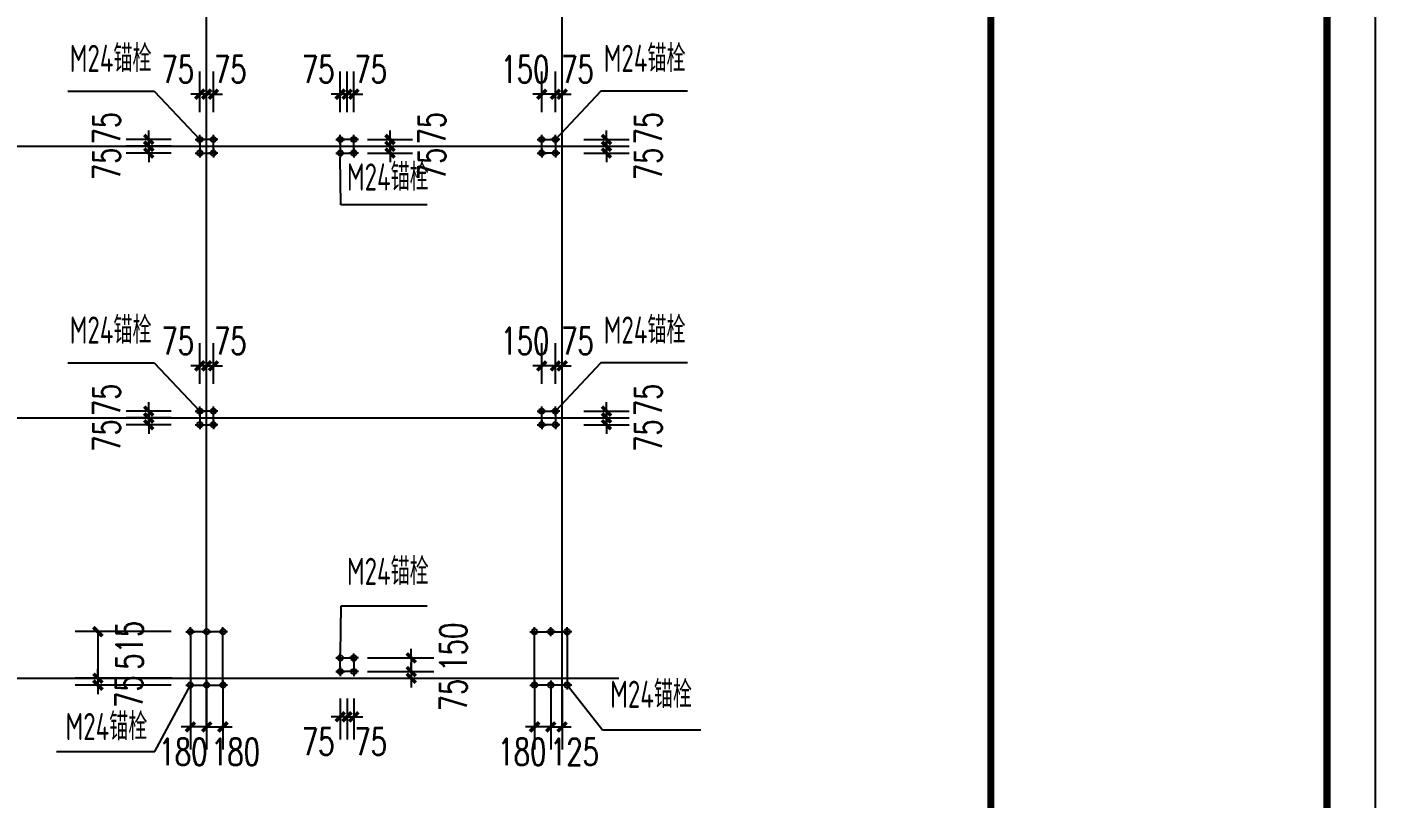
# Model space of a CAD drawing. Extents: x 177291 to 1288761, y 177638 to 322898.
# Drawn here: x 561555 to 591322, y 207771 to 224801 of the extents above; entities that cross this region are included whole.
import ezdxf
from ezdxf.enums import TextEntityAlignment as Align

# ---------------------------------------------------------------- set-up
doc = ezdxf.new("R2010")
doc.units = 0
doc.header["$LTSCALE"] = 1000
for name, color, linetype in [('AXIS', 3, 'Continuous'), ('DOTE', 1, 'Continuous'), ('PUB_TITLE', 4, 'Continuous'), ('TEXT', 7, 'Continuous')]:
    doc.layers.add(name, color=color, linetype=linetype)
doc.styles.add('_TCH_DIM_T3', font='SIMPLEX', dxfattribs={"width": 0.705882, "bigfont": 'GBCBIG'})
doc.styles.add('TSSD_Label', font='tssdeng.shx', dxfattribs={"width": 0.7, "bigfont": 'hztxt.shx'})
doc.dimstyles.new('TCH-200-2', dxfattribs={"dimtxt": 595, "dimasz": 200, "dimexe": 500, "dimexo": 600, "dimgap": 252.5, "dimtad": 1, "dimdec": 0, "dimlfac": 0.5, "dimzin": 0, "dimdsep": 46, "dimtxsty": '_TCH_DIM_T3', "dimblk": 'ARCHTICK', "dimcen": 0.09, "dimclrd": 124, "dimclre": 124, "dimclrt": 7, "dimazin": 2, "dimtfac": 1, "dimtdec": 0, "dimtix": 1, "dimtmove": 2, "dimatfit": 3, "dimfxl": 1, "dimtolj": 1, "dimtzin": 0, "dimarcsym": 0})

# ---------------------------------------------------------------- blocks, each defined once
blk = doc.blocks.new('_ArchTick')
at = {"color": 0, "linetype": 'ByBlock', "const_width": 0.4}
blk.add_lwpolyline([(-0.5, -0.5), (0.5, 0.5)], dxfattribs=at)
blk = doc.blocks.new('*D35')
at = {"color": 124, "linetype": 'ByBlock', "lineweight": -2, "transparency": 16777216}
for p, q in [((564244, 222316), (564244, 222516)), ((564743, 222316), (563744, 222316)), ((564743, 222166), (563744, 222166)), ((564244, 222316), (564244, 222166)), ((564244, 222166), (564244, 221966))]:
    blk.add_line(p, q, dxfattribs=at)
at = {"layer": 'Defpoints', "color": 0, "linetype": 'ByBlock', "transparency": 16777216}
for p in [(564244, 222166), (565343, 222316), (565343, 222166)]:
    blk.add_point(p, dxfattribs=at)
at = {"color": 124, "linetype": 'ByBlock', "lineweight": -2, "transparency": 16777216, "xscale": 200, "yscale": 200, "zscale": 200}
for p, rotation in [((564244, 222316), 270), ((564244, 222166), 90)]:
    blk.add_blockref('_ArchTick', p, dxfattribs=dict(at, rotation=rotation))
at = {"color": 7, "linetype": 'ByBlock', "transparency": 16777216, "insert": (563317, 222565), "char_height": 595, "attachment_point": 5, "rotation": 90, "style": '_TCH_DIM_T3'}
blk.add_mtext('\\A1;75', dxfattribs=at)
blk = doc.blocks.new('*D36')
at = {"color": 124, "linetype": 'ByBlock', "lineweight": -2, "transparency": 16777216}
for p, q in [((564244, 222166), (564244, 222366)), ((564743, 222166), (563744, 222166)), ((564244, 222016), (564244, 222166)), ((564743, 222016), (563744, 222016)), ((564244, 222016), (564244, 221816))]:
    blk.add_line(p, q, dxfattribs=at)
at = {"layer": 'Defpoints', "color": 0, "linetype": 'ByBlock', "transparency": 16777216}
for p in [(564244, 222166), (565343, 222166), (565343, 222016)]:
    blk.add_point(p, dxfattribs=at)
at = {"color": 124, "linetype": 'ByBlock', "lineweight": -2, "transparency": 16777216, "xscale": 200, "yscale": 200, "zscale": 200}
for p, rotation in [((564244, 222166), 270), ((564244, 222016), 90)]:
    blk.add_blockref('_ArchTick', p, dxfattribs=dict(at, rotation=rotation))
at = {"color": 7, "linetype": 'ByBlock', "transparency": 16777216, "insert": (563317, 221777), "char_height": 595, "attachment_point": 5, "rotation": 90, "style": '_TCH_DIM_T3'}
blk.add_mtext('\\A1;75', dxfattribs=at)
blk = doc.blocks.new('*D37')
at = {"color": 124, "linetype": 'ByBlock', "lineweight": -2, "transparency": 16777216}
for p, q in [((565373, 222916), (565373, 223816)), ((565523, 222916), (565523, 223816)), ((565373, 223316), (565173, 223316)), ((565523, 223316), (565373, 223316)), ((565523, 223316), (565723, 223316))]:
    blk.add_line(p, q, dxfattribs=at)
at = {"layer": 'Defpoints', "color": 0, "linetype": 'ByBlock', "transparency": 16777216}
for p in [(565373, 223316), (565373, 222316), (565523, 222316)]:
    blk.add_point(p, dxfattribs=at)
at = {"color": 124, "linetype": 'ByBlock', "lineweight": -2, "transparency": 16777216, "xscale": 200, "yscale": 200, "zscale": 200}
blk.add_blockref('_ArchTick', (565373, 223316), dxfattribs=at)
at = {"color": 124, "linetype": 'ByBlock', "lineweight": -2, "transparency": 16777216, "xscale": 200, "yscale": 200, "zscale": 200, "rotation": 180}
blk.add_blockref('_ArchTick', (565523, 223316), dxfattribs=at)
at = {"color": 7, "linetype": 'ByBlock', "transparency": 16777216, "insert": (564885, 223866), "char_height": 595, "attachment_point": 5, "style": '_TCH_DIM_T3'}
blk.add_mtext('\\A1;75', dxfattribs=at)
blk = doc.blocks.new('*D38')
at = {"color": 124, "linetype": 'ByBlock', "lineweight": -2, "transparency": 16777216}
for p, q in [((565523, 222916), (565523, 223816)), ((565673, 222916), (565673, 223816)), ((565523, 223316), (565323, 223316)), ((565523, 223316), (565673, 223316)), ((565673, 223316), (565873, 223316))]:
    blk.add_line(p, q, dxfattribs=at)
at = {"layer": 'Defpoints', "color": 0, "linetype": 'ByBlock', "transparency": 16777216}
for p in [(565673, 223316), (565523, 222316), (565673, 222316)]:
    blk.add_point(p, dxfattribs=at)
at = {"color": 124, "linetype": 'ByBlock', "lineweight": -2, "transparency": 16777216, "xscale": 200, "yscale": 200, "zscale": 200}
blk.add_blockref('_ArchTick', (565523, 223316), dxfattribs=at)
at = {"color": 124, "linetype": 'ByBlock', "lineweight": -2, "transparency": 16777216, "xscale": 200, "yscale": 200, "zscale": 200, "rotation": 180}
blk.add_blockref('_ArchTick', (565673, 223316), dxfattribs=at)
at = {"color": 7, "linetype": 'ByBlock', "transparency": 16777216, "insert": (566045, 223866), "char_height": 595, "attachment_point": 5, "style": '_TCH_DIM_T3'}
blk.add_mtext('\\A1;75', dxfattribs=at)
blk = doc.blocks.new('*D920')
at = {"color": 124, "linetype": 'ByBlock', "lineweight": -2, "transparency": 16777216}
for p, q in [((569572, 222316), (569572, 222516)), ((569073, 222316), (570072, 222316)), ((569073, 222166), (570072, 222166)), ((569572, 222316), (569572, 222166)), ((569572, 222166), (569572, 221966))]:
    blk.add_line(p, q, dxfattribs=at)
at = {"layer": 'Defpoints', "color": 0, "linetype": 'ByBlock', "transparency": 16777216}
for p in [(568473, 222316), (568473, 222166), (569572, 222166)]:
    blk.add_point(p, dxfattribs=at)
at = {"color": 124, "linetype": 'ByBlock', "lineweight": -2, "transparency": 16777216, "xscale": 200, "yscale": 200, "zscale": 200}
for p, rotation in [((569572, 222316), 270), ((569572, 222166), 90)]:
    blk.add_blockref('_ArchTick', p, dxfattribs=dict(at, rotation=rotation))
at = {"color": 7, "linetype": 'ByBlock', "transparency": 16777216, "insert": (570498, 222565), "char_height": 595, "attachment_point": 5, "rotation": 90, "style": '_TCH_DIM_T3'}
blk.add_mtext('\\A1;75', dxfattribs=at)
blk = doc.blocks.new('*D921')
at = {"color": 124, "linetype": 'ByBlock', "lineweight": -2, "transparency": 16777216}
for p, q in [((569572, 222166), (569572, 222366)), ((569073, 222166), (570072, 222166)), ((569572, 222016), (569572, 222166)), ((569073, 222016), (570072, 222016)), ((569572, 222016), (569572, 221816))]:
    blk.add_line(p, q, dxfattribs=at)
at = {"layer": 'Defpoints', "color": 0, "linetype": 'ByBlock', "transparency": 16777216}
for p in [(568473, 222166), (569572, 222166), (568473, 222016)]:
    blk.add_point(p, dxfattribs=at)
at = {"color": 124, "linetype": 'ByBlock', "lineweight": -2, "transparency": 16777216, "xscale": 200, "yscale": 200, "zscale": 200}
for p, rotation in [((569572, 222166), 270), ((569572, 222016), 90)]:
    blk.add_blockref('_ArchTick', p, dxfattribs=dict(at, rotation=rotation))
at = {"color": 7, "linetype": 'ByBlock', "transparency": 16777216, "insert": (570498, 221777), "char_height": 595, "attachment_point": 5, "rotation": 90, "style": '_TCH_DIM_T3'}
blk.add_mtext('\\A1;75', dxfattribs=at)
blk = doc.blocks.new('*D922')
at = {"color": 124, "linetype": 'ByBlock', "lineweight": -2, "transparency": 16777216}
for p, q in [((568473, 222916), (568473, 223816)), ((568623, 222916), (568623, 223816)), ((568473, 223316), (568273, 223316)), ((568623, 223316), (568473, 223316)), ((568623, 223316), (568823, 223316))]:
    blk.add_line(p, q, dxfattribs=at)
at = {"layer": 'Defpoints', "color": 0, "linetype": 'ByBlock', "transparency": 16777216}
for p in [(568473, 223316), (568473, 222316), (568623, 222316)]:
    blk.add_point(p, dxfattribs=at)
at = {"color": 124, "linetype": 'ByBlock', "lineweight": -2, "transparency": 16777216, "xscale": 200, "yscale": 200, "zscale": 200}
blk.add_blockref('_ArchTick', (568473, 223316), dxfattribs=at)
at = {"color": 124, "linetype": 'ByBlock', "lineweight": -2, "transparency": 16777216, "xscale": 200, "yscale": 200, "zscale": 200, "rotation": 180}
blk.add_blockref('_ArchTick', (568623, 223316), dxfattribs=at)
at = {"color": 7, "linetype": 'ByBlock', "transparency": 16777216, "insert": (567985, 223866), "char_height": 595, "attachment_point": 5, "style": '_TCH_DIM_T3'}
blk.add_mtext('\\A1;75', dxfattribs=at)
blk = doc.blocks.new('*D923')
at = {"color": 124, "linetype": 'ByBlock', "lineweight": -2, "transparency": 16777216}
for p, q in [((568623, 222916), (568623, 223816)), ((568773, 222916), (568773, 223816)), ((568623, 223316), (568423, 223316)), ((568623, 223316), (568773, 223316)), ((568773, 223316), (568973, 223316))]:
    blk.add_line(p, q, dxfattribs=at)
at = {"layer": 'Defpoints', "color": 0, "linetype": 'ByBlock', "transparency": 16777216}
for p in [(568773, 223316), (568623, 222316), (568773, 222316)]:
    blk.add_point(p, dxfattribs=at)
at = {"color": 124, "linetype": 'ByBlock', "lineweight": -2, "transparency": 16777216, "xscale": 200, "yscale": 200, "zscale": 200}
blk.add_blockref('_ArchTick', (568623, 223316), dxfattribs=at)
at = {"color": 124, "linetype": 'ByBlock', "lineweight": -2, "transparency": 16777216, "xscale": 200, "yscale": 200, "zscale": 200, "rotation": 180}
blk.add_blockref('_ArchTick', (568773, 223316), dxfattribs=at)
at = {"color": 7, "linetype": 'ByBlock', "transparency": 16777216, "insert": (569145, 223866), "char_height": 595, "attachment_point": 5, "style": '_TCH_DIM_T3'}
blk.add_mtext('\\A1;75', dxfattribs=at)
blk = doc.blocks.new('*D924')
at = {"color": 124, "linetype": 'ByBlock', "lineweight": -2, "transparency": 16777216}
for p, q in [((574352, 222316), (574352, 222516)), ((573853, 222316), (574852, 222316)), ((573853, 222166), (574852, 222166)), ((574352, 222316), (574352, 222166)), ((574352, 222166), (574352, 221966))]:
    blk.add_line(p, q, dxfattribs=at)
at = {"layer": 'Defpoints', "color": 0, "linetype": 'ByBlock', "transparency": 16777216}
for p in [(573253, 222316), (573253, 222166), (574352, 222166)]:
    blk.add_point(p, dxfattribs=at)
at = {"color": 124, "linetype": 'ByBlock', "lineweight": -2, "transparency": 16777216, "xscale": 200, "yscale": 200, "zscale": 200}
for p, rotation in [((574352, 222316), 270), ((574352, 222166), 90)]:
    blk.add_blockref('_ArchTick', p, dxfattribs=dict(at, rotation=rotation))
at = {"color": 7, "linetype": 'ByBlock', "transparency": 16777216, "insert": (575278, 222565), "char_height": 595, "attachment_point": 5, "rotation": 90, "style": '_TCH_DIM_T3'}
blk.add_mtext('\\A1;75', dxfattribs=at)
blk = doc.blocks.new('*D925')
at = {"color": 124, "linetype": 'ByBlock', "lineweight": -2, "transparency": 16777216}
for p, q in [((574352, 222166), (574352, 222366)), ((573853, 222166), (574852, 222166)), ((574352, 222016), (574352, 222166)), ((573853, 222016), (574852, 222016)), ((574352, 222016), (574352, 221816))]:
    blk.add_line(p, q, dxfattribs=at)
at = {"layer": 'Defpoints', "color": 0, "linetype": 'ByBlock', "transparency": 16777216}
for p in [(573253, 222166), (574352, 222166), (573253, 222016)]:
    blk.add_point(p, dxfattribs=at)
at = {"color": 124, "linetype": 'ByBlock', "lineweight": -2, "transparency": 16777216, "xscale": 200, "yscale": 200, "zscale": 200}
for p, rotation in [((574352, 222166), 270), ((574352, 222016), 90)]:
    blk.add_blockref('_ArchTick', p, dxfattribs=dict(at, rotation=rotation))
at = {"color": 7, "linetype": 'ByBlock', "transparency": 16777216, "insert": (575278, 221777), "char_height": 595, "attachment_point": 5, "rotation": 90, "style": '_TCH_DIM_T3'}
blk.add_mtext('\\A1;75', dxfattribs=at)
blk = doc.blocks.new('*D926')
at = {"color": 124, "linetype": 'ByBlock', "lineweight": -2, "transparency": 16777216}
for p, q in [((573223, 222916), (573223, 223816)), ((573373, 222916), (573373, 223816)), ((573223, 223316), (573023, 223316)), ((573373, 223316), (573223, 223316)), ((573373, 223316), (573573, 223316))]:
    blk.add_line(p, q, dxfattribs=at)
at = {"layer": 'Defpoints', "color": 0, "linetype": 'ByBlock', "transparency": 16777216}
for p in [(573223, 223316), (573223, 222316), (573373, 222316)]:
    blk.add_point(p, dxfattribs=at)
at = {"color": 124, "linetype": 'ByBlock', "lineweight": -2, "transparency": 16777216, "xscale": 200, "yscale": 200, "zscale": 200}
blk.add_blockref('_ArchTick', (573223, 223316), dxfattribs=at)
at = {"color": 124, "linetype": 'ByBlock', "lineweight": -2, "transparency": 16777216, "xscale": 200, "yscale": 200, "zscale": 200, "rotation": 180}
blk.add_blockref('_ArchTick', (573373, 223316), dxfattribs=at)
at = {"color": 7, "linetype": 'ByBlock', "transparency": 16777216, "insert": (573711, 223866), "char_height": 595, "attachment_point": 5, "style": '_TCH_DIM_T3'}
blk.add_mtext('\\A1;75', dxfattribs=at)
blk = doc.blocks.new('*D927')
at = {"color": 124, "linetype": 'ByBlock', "lineweight": -2, "transparency": 16777216}
for p, q in [((572923, 222916), (572923, 223816)), ((573223, 222916), (573223, 223816)), ((572923, 223316), (572723, 223316)), ((573223, 223316), (572923, 223316)), ((573223, 223316), (573423, 223316))]:
    blk.add_line(p, q, dxfattribs=at)
at = {"layer": 'Defpoints', "color": 0, "linetype": 'ByBlock', "transparency": 16777216}
for p in [(572923, 223316), (572923, 222316), (573223, 222316)]:
    blk.add_point(p, dxfattribs=at)
at = {"color": 124, "linetype": 'ByBlock', "lineweight": -2, "transparency": 16777216, "xscale": 200, "yscale": 200, "zscale": 200}
blk.add_blockref('_ArchTick', (572923, 223316), dxfattribs=at)
at = {"color": 124, "linetype": 'ByBlock', "lineweight": -2, "transparency": 16777216, "xscale": 200, "yscale": 200, "zscale": 200, "rotation": 180}
blk.add_blockref('_ArchTick', (573223, 223316), dxfattribs=at)
at = {"color": 7, "linetype": 'ByBlock', "transparency": 16777216, "insert": (572551, 223866), "char_height": 595, "attachment_point": 5, "style": '_TCH_DIM_T3'}
blk.add_mtext('\\A1;150', dxfattribs=at)
blk = doc.blocks.new('*D941')
at = {"color": 124, "linetype": 'ByBlock', "lineweight": -2, "transparency": 16777216}
for p, q in [((564244, 216316), (564244, 216516)), ((564743, 216316), (563744, 216316)), ((564743, 216166), (563744, 216166)), ((564244, 216316), (564244, 216166)), ((564244, 216166), (564244, 215966))]:
    blk.add_line(p, q, dxfattribs=at)
at = {"layer": 'Defpoints', "color": 0, "linetype": 'ByBlock', "transparency": 16777216}
for p in [(564244, 216166), (565343, 216316), (565343, 216166)]:
    blk.add_point(p, dxfattribs=at)
at = {"color": 124, "linetype": 'ByBlock', "lineweight": -2, "transparency": 16777216, "xscale": 200, "yscale": 200, "zscale": 200}
for p, rotation in [((564244, 216316), 270), ((564244, 216166), 90)]:
    blk.add_blockref('_ArchTick', p, dxfattribs=dict(at, rotation=rotation))
at = {"color": 7, "linetype": 'ByBlock', "transparency": 16777216, "insert": (563317, 216565), "char_height": 595, "attachment_point": 5, "rotation": 90, "style": '_TCH_DIM_T3'}
blk.add_mtext('\\A1;75', dxfattribs=at)
blk = doc.blocks.new('*D942')
at = {"color": 124, "linetype": 'ByBlock', "lineweight": -2, "transparency": 16777216}
for p, q in [((564743, 216166), (563744, 216166)), ((564244, 216166), (564244, 216366)), ((564244, 216016), (564244, 216166)), ((564743, 216016), (563744, 216016)), ((564244, 216016), (564244, 215816))]:
    blk.add_line(p, q, dxfattribs=at)
at = {"layer": 'Defpoints', "color": 0, "linetype": 'ByBlock', "transparency": 16777216}
for p in [(564244, 216166), (565343, 216166), (565343, 216016)]:
    blk.add_point(p, dxfattribs=at)
at = {"color": 124, "linetype": 'ByBlock', "lineweight": -2, "transparency": 16777216, "xscale": 200, "yscale": 200, "zscale": 200}
for p, rotation in [((564244, 216166), 270), ((564244, 216016), 90)]:
    blk.add_blockref('_ArchTick', p, dxfattribs=dict(at, rotation=rotation))
at = {"color": 7, "linetype": 'ByBlock', "transparency": 16777216, "insert": (563317, 215777), "char_height": 595, "attachment_point": 5, "rotation": 90, "style": '_TCH_DIM_T3'}
blk.add_mtext('\\A1;75', dxfattribs=at)
blk = doc.blocks.new('*D943')
at = {"color": 124, "linetype": 'ByBlock', "lineweight": -2, "transparency": 16777216}
for p, q in [((565373, 216916), (565373, 217816)), ((565523, 216916), (565523, 217816)), ((565373, 217316), (565173, 217316)), ((565523, 217316), (565373, 217316)), ((565523, 217316), (565723, 217316))]:
    blk.add_line(p, q, dxfattribs=at)
at = {"layer": 'Defpoints', "color": 0, "linetype": 'ByBlock', "transparency": 16777216}
for p in [(565373, 217316), (565373, 216316), (565523, 216316)]:
    blk.add_point(p, dxfattribs=at)
at = {"color": 124, "linetype": 'ByBlock', "lineweight": -2, "transparency": 16777216, "xscale": 200, "yscale": 200, "zscale": 200}
blk.add_blockref('_ArchTick', (565373, 217316), dxfattribs=at)
at = {"color": 124, "linetype": 'ByBlock', "lineweight": -2, "transparency": 16777216, "xscale": 200, "yscale": 200, "zscale": 200, "rotation": 180}
blk.add_blockref('_ArchTick', (565523, 217316), dxfattribs=at)
at = {"color": 7, "linetype": 'ByBlock', "transparency": 16777216, "insert": (564885, 217866), "char_height": 595, "attachment_point": 5, "style": '_TCH_DIM_T3'}
blk.add_mtext('\\A1;75', dxfattribs=at)
blk = doc.blocks.new('*D944')
at = {"color": 124, "linetype": 'ByBlock', "lineweight": -2, "transparency": 16777216}
for p, q in [((565523, 216916), (565523, 217816)), ((565673, 216916), (565673, 217816)), ((565523, 217316), (565323, 217316)), ((565523, 217316), (565673, 217316)), ((565673, 217316), (565873, 217316))]:
    blk.add_line(p, q, dxfattribs=at)
at = {"layer": 'Defpoints', "color": 0, "linetype": 'ByBlock', "transparency": 16777216}
for p in [(565673, 217316), (565523, 216316), (565673, 216316)]:
    blk.add_point(p, dxfattribs=at)
at = {"color": 124, "linetype": 'ByBlock', "lineweight": -2, "transparency": 16777216, "xscale": 200, "yscale": 200, "zscale": 200}
blk.add_blockref('_ArchTick', (565523, 217316), dxfattribs=at)
at = {"color": 124, "linetype": 'ByBlock', "lineweight": -2, "transparency": 16777216, "xscale": 200, "yscale": 200, "zscale": 200, "rotation": 180}
blk.add_blockref('_ArchTick', (565673, 217316), dxfattribs=at)
at = {"color": 7, "linetype": 'ByBlock', "transparency": 16777216, "insert": (566045, 217866), "char_height": 595, "attachment_point": 5, "style": '_TCH_DIM_T3'}
blk.add_mtext('\\A1;75', dxfattribs=at)
blk = doc.blocks.new('*D937')
at = {"color": 124, "linetype": 'ByBlock', "lineweight": -2, "transparency": 16777216}
for p, q in [((574352, 216316), (574352, 216516)), ((573853, 216316), (574852, 216316)), ((573853, 216166), (574852, 216166)), ((574352, 216316), (574352, 216166)), ((574352, 216166), (574352, 215966))]:
    blk.add_line(p, q, dxfattribs=at)
at = {"layer": 'Defpoints', "color": 0, "linetype": 'ByBlock', "transparency": 16777216}
for p in [(573253, 216316), (573253, 216166), (574352, 216166)]:
    blk.add_point(p, dxfattribs=at)
at = {"color": 124, "linetype": 'ByBlock', "lineweight": -2, "transparency": 16777216, "xscale": 200, "yscale": 200, "zscale": 200}
for p, rotation in [((574352, 216316), 270), ((574352, 216166), 90)]:
    blk.add_blockref('_ArchTick', p, dxfattribs=dict(at, rotation=rotation))
at = {"color": 7, "linetype": 'ByBlock', "transparency": 16777216, "insert": (575278, 216565), "char_height": 595, "attachment_point": 5, "rotation": 90, "style": '_TCH_DIM_T3'}
blk.add_mtext('\\A1;75', dxfattribs=at)
blk = doc.blocks.new('*D938')
at = {"color": 124, "linetype": 'ByBlock', "lineweight": -2, "transparency": 16777216}
for p, q in [((573853, 216166), (574852, 216166)), ((574352, 216166), (574352, 216366)), ((574352, 216016), (574352, 216166)), ((573853, 216016), (574852, 216016)), ((574352, 216016), (574352, 215816))]:
    blk.add_line(p, q, dxfattribs=at)
at = {"layer": 'Defpoints', "color": 0, "linetype": 'ByBlock', "transparency": 16777216}
for p in [(573253, 216166), (574352, 216166), (573253, 216016)]:
    blk.add_point(p, dxfattribs=at)
at = {"color": 124, "linetype": 'ByBlock', "lineweight": -2, "transparency": 16777216, "xscale": 200, "yscale": 200, "zscale": 200}
for p, rotation in [((574352, 216166), 270), ((574352, 216016), 90)]:
    blk.add_blockref('_ArchTick', p, dxfattribs=dict(at, rotation=rotation))
at = {"color": 7, "linetype": 'ByBlock', "transparency": 16777216, "insert": (575278, 215777), "char_height": 595, "attachment_point": 5, "rotation": 90, "style": '_TCH_DIM_T3'}
blk.add_mtext('\\A1;75', dxfattribs=at)
blk = doc.blocks.new('*D939')
at = {"color": 124, "linetype": 'ByBlock', "lineweight": -2, "transparency": 16777216}
for p, q in [((573223, 216916), (573223, 217816)), ((573373, 216916), (573373, 217816)), ((573223, 217316), (573023, 217316)), ((573373, 217316), (573223, 217316)), ((573373, 217316), (573573, 217316))]:
    blk.add_line(p, q, dxfattribs=at)
at = {"layer": 'Defpoints', "color": 0, "linetype": 'ByBlock', "transparency": 16777216}
for p in [(573223, 217316), (573223, 216316), (573373, 216316)]:
    blk.add_point(p, dxfattribs=at)
at = {"color": 124, "linetype": 'ByBlock', "lineweight": -2, "transparency": 16777216, "xscale": 200, "yscale": 200, "zscale": 200}
blk.add_blockref('_ArchTick', (573223, 217316), dxfattribs=at)
at = {"color": 124, "linetype": 'ByBlock', "lineweight": -2, "transparency": 16777216, "xscale": 200, "yscale": 200, "zscale": 200, "rotation": 180}
blk.add_blockref('_ArchTick', (573373, 217316), dxfattribs=at)
at = {"color": 7, "linetype": 'ByBlock', "transparency": 16777216, "insert": (573711, 217866), "char_height": 595, "attachment_point": 5, "style": '_TCH_DIM_T3'}
blk.add_mtext('\\A1;75', dxfattribs=at)
blk = doc.blocks.new('*D940')
at = {"color": 124, "linetype": 'ByBlock', "lineweight": -2, "transparency": 16777216}
for p, q in [((572923, 216916), (572923, 217816)), ((573223, 216916), (573223, 217816)), ((572923, 217316), (572723, 217316)), ((573223, 217316), (572923, 217316)), ((573223, 217316), (573423, 217316))]:
    blk.add_line(p, q, dxfattribs=at)
at = {"layer": 'Defpoints', "color": 0, "linetype": 'ByBlock', "transparency": 16777216}
for p in [(572923, 217316), (572923, 216316), (573223, 216316)]:
    blk.add_point(p, dxfattribs=at)
at = {"color": 124, "linetype": 'ByBlock', "lineweight": -2, "transparency": 16777216, "xscale": 200, "yscale": 200, "zscale": 200}
blk.add_blockref('_ArchTick', (572923, 217316), dxfattribs=at)
at = {"color": 124, "linetype": 'ByBlock', "lineweight": -2, "transparency": 16777216, "xscale": 200, "yscale": 200, "zscale": 200, "rotation": 180}
blk.add_blockref('_ArchTick', (573223, 217316), dxfattribs=at)
at = {"color": 7, "linetype": 'ByBlock', "transparency": 16777216, "insert": (572551, 217866), "char_height": 595, "attachment_point": 5, "style": '_TCH_DIM_T3'}
blk.add_mtext('\\A1;150', dxfattribs=at)
blk = doc.blocks.new('*D951')
at = {"color": 124, "linetype": 'ByBlock', "lineweight": -2, "transparency": 16777216}
for p, q in [((563121, 210416), (563121, 210616)), ((564753, 210416), (562621, 210416)), ((564743, 210266), (562621, 210266)), ((563121, 210416), (563121, 210266)), ((563121, 210266), (563121, 210066))]:
    blk.add_line(p, q, dxfattribs=at)
at = {"layer": 'Defpoints', "color": 0, "linetype": 'ByBlock', "transparency": 16777216}
for p in [(563121, 210266), (565343, 210266), (565353, 210416)]:
    blk.add_point(p, dxfattribs=at)
at = {"color": 124, "linetype": 'ByBlock', "lineweight": -2, "transparency": 16777216, "xscale": 200, "yscale": 200, "zscale": 200}
for p, rotation in [((563121, 210416), 270), ((563121, 210266), 90)]:
    blk.add_blockref('_ArchTick', p, dxfattribs=dict(at, rotation=rotation))
at = {"color": 7, "linetype": 'ByBlock', "transparency": 16777216, "insert": (563806, 210123), "char_height": 595, "attachment_point": 5, "rotation": 90, "style": '_TCH_DIM_T3'}
blk.add_mtext('\\A1;75', dxfattribs=at)
blk = doc.blocks.new('*D952')
at = {"color": 124, "linetype": 'ByBlock', "lineweight": -2, "transparency": 16777216}
for p, q in [((564743, 211446), (562621, 211446)), ((563121, 211446), (563121, 210416)), ((564743, 210416), (562621, 210416))]:
    blk.add_line(p, q, dxfattribs=at)
at = {"layer": 'Defpoints', "color": 0, "linetype": 'ByBlock', "transparency": 16777216}
for p in [(565343, 211446), (563121, 210416), (565343, 210416)]:
    blk.add_point(p, dxfattribs=at)
at = {"color": 124, "linetype": 'ByBlock', "lineweight": -2, "transparency": 16777216, "xscale": 200, "yscale": 200, "zscale": 200}
for p, rotation in [((563121, 211446), 90), ((563121, 210416), 270)]:
    blk.add_blockref('_ArchTick', p, dxfattribs=dict(at, rotation=rotation))
at = {"color": 7, "linetype": 'ByBlock', "transparency": 16777216, "insert": (563820, 211146), "char_height": 595, "attachment_point": 5, "rotation": 90, "style": '_TCH_DIM_T3'}
blk.add_mtext('\\A1;515', dxfattribs=at)
blk = doc.blocks.new('*D953')
at = {"color": 124, "linetype": 'ByBlock', "lineweight": -2, "transparency": 16777216}
for p, q in [((565523, 210166), (565523, 208842)), ((565883, 210166), (565883, 208842)), ((565523, 209342), (565323, 209342)), ((565523, 209342), (565883, 209342)), ((565883, 209342), (566083, 209342))]:
    blk.add_line(p, q, dxfattribs=at)
at = {"layer": 'Defpoints', "color": 0, "linetype": 'ByBlock', "transparency": 16777216}
for p in [(565523, 210766), (565883, 210766), (565883, 209342)]:
    blk.add_point(p, dxfattribs=at)
at = {"color": 124, "linetype": 'ByBlock', "lineweight": -2, "transparency": 16777216, "xscale": 200, "yscale": 200, "zscale": 200}
blk.add_blockref('_ArchTick', (565523, 209342), dxfattribs=at)
at = {"color": 124, "linetype": 'ByBlock', "lineweight": -2, "transparency": 16777216, "xscale": 200, "yscale": 200, "zscale": 200, "rotation": 180}
blk.add_blockref('_ArchTick', (565883, 209342), dxfattribs=at)
at = {"color": 7, "linetype": 'ByBlock', "transparency": 16777216, "insert": (566161, 208792), "char_height": 595, "attachment_point": 5, "style": '_TCH_DIM_T3'}
blk.add_mtext('\\A1;180', dxfattribs=at)
blk = doc.blocks.new('*D954')
at = {"color": 124, "linetype": 'ByBlock', "lineweight": -2, "transparency": 16777216}
for p, q in [((565163, 210166), (565163, 208842)), ((565523, 210166), (565523, 208842)), ((565163, 209342), (564963, 209342)), ((565523, 209342), (565163, 209342)), ((565523, 209342), (565723, 209342))]:
    blk.add_line(p, q, dxfattribs=at)
at = {"layer": 'Defpoints', "color": 0, "linetype": 'ByBlock', "transparency": 16777216}
for p in [(565163, 210766), (565523, 210766), (565163, 209342)]:
    blk.add_point(p, dxfattribs=at)
at = {"color": 124, "linetype": 'ByBlock', "lineweight": -2, "transparency": 16777216, "xscale": 200, "yscale": 200, "zscale": 200}
blk.add_blockref('_ArchTick', (565163, 209342), dxfattribs=at)
at = {"color": 124, "linetype": 'ByBlock', "lineweight": -2, "transparency": 16777216, "xscale": 200, "yscale": 200, "zscale": 200, "rotation": 180}
blk.add_blockref('_ArchTick', (565523, 209342), dxfattribs=at)
at = {"color": 7, "linetype": 'ByBlock', "transparency": 16777216, "insert": (565001, 208792), "char_height": 595, "attachment_point": 5, "style": '_TCH_DIM_T3'}
blk.add_mtext('\\A1;180', dxfattribs=at)
blk = doc.blocks.new('*D949')
at = {"color": 124, "linetype": 'ByBlock', "lineweight": -2, "transparency": 16777216}
for p, q in [((572763, 210166), (572763, 208842)), ((573123, 210166), (573123, 208842)), ((572763, 209342), (572563, 209342)), ((573123, 209342), (572763, 209342)), ((573123, 209342), (573323, 209342))]:
    blk.add_line(p, q, dxfattribs=at)
at = {"layer": 'Defpoints', "color": 0, "linetype": 'ByBlock', "transparency": 16777216}
for p in [(572763, 210766), (573123, 210766), (572763, 209342)]:
    blk.add_point(p, dxfattribs=at)
at = {"color": 124, "linetype": 'ByBlock', "lineweight": -2, "transparency": 16777216, "xscale": 200, "yscale": 200, "zscale": 200}
blk.add_blockref('_ArchTick', (572763, 209342), dxfattribs=at)
at = {"color": 124, "linetype": 'ByBlock', "lineweight": -2, "transparency": 16777216, "xscale": 200, "yscale": 200, "zscale": 200, "rotation": 180}
blk.add_blockref('_ArchTick', (573123, 209342), dxfattribs=at)
at = {"color": 7, "linetype": 'ByBlock', "transparency": 16777216, "insert": (572485, 208792), "char_height": 595, "attachment_point": 5, "style": '_TCH_DIM_T3'}
blk.add_mtext('\\A1;180', dxfattribs=at)
blk = doc.blocks.new('*D950')
at = {"color": 124, "linetype": 'ByBlock', "lineweight": -2, "transparency": 16777216}
for p, q in [((573123, 210166), (573123, 208842)), ((573373, 210166), (573373, 208842)), ((573123, 209342), (572923, 209342)), ((573123, 209342), (573373, 209342)), ((573373, 209342), (573573, 209342))]:
    blk.add_line(p, q, dxfattribs=at)
at = {"layer": 'Defpoints', "color": 0, "linetype": 'ByBlock', "transparency": 16777216}
for p in [(573123, 210766), (573373, 210766), (573373, 209342)]:
    blk.add_point(p, dxfattribs=at)
at = {"color": 124, "linetype": 'ByBlock', "lineweight": -2, "transparency": 16777216, "xscale": 200, "yscale": 200, "zscale": 200}
blk.add_blockref('_ArchTick', (573123, 209342), dxfattribs=at)
at = {"color": 124, "linetype": 'ByBlock', "lineweight": -2, "transparency": 16777216, "xscale": 200, "yscale": 200, "zscale": 200, "rotation": 180}
blk.add_blockref('_ArchTick', (573373, 209342), dxfattribs=at)
at = {"color": 7, "linetype": 'ByBlock', "transparency": 16777216, "insert": (573645, 208792), "char_height": 595, "attachment_point": 5, "style": '_TCH_DIM_T3'}
blk.add_mtext('\\A1;125', dxfattribs=at)
blk = doc.blocks.new('*D955')
at = {"color": 124, "linetype": 'ByBlock', "lineweight": -2, "transparency": 16777216}
for p, q in [((573373, 212126), (573373, 229351)), ((573483, 228471), (573483, 229351)), ((573373, 228851), (573173, 228851)), ((573373, 228851), (573483, 228851)), ((573483, 228851), (573683, 228851))]:
    blk.add_line(p, q, dxfattribs=at)
at = {"layer": 'Defpoints', "color": 0, "linetype": 'ByBlock', "transparency": 16777216}
for p in [(573483, 228851), (573483, 227871), (573373, 211526)]:
    blk.add_point(p, dxfattribs=at)
at = {"color": 124, "linetype": 'ByBlock', "lineweight": -2, "transparency": 16777216, "xscale": 200, "yscale": 200, "zscale": 200}
blk.add_blockref('_ArchTick', (573373, 228851), dxfattribs=at)
at = {"color": 124, "linetype": 'ByBlock', "lineweight": -2, "transparency": 16777216, "xscale": 200, "yscale": 200, "zscale": 200, "rotation": 180}
blk.add_blockref('_ArchTick', (573483, 228851), dxfattribs=at)
at = {"color": 7, "linetype": 'ByBlock', "transparency": 16777216, "insert": (573428, 229401), "char_height": 595, "attachment_point": 5, "style": '_TCH_DIM_T3'}
blk.add_mtext('\\A1;55', dxfattribs=at)
blk = doc.blocks.new('*D945')
at = {"color": 124, "linetype": 'ByBlock', "lineweight": -2, "transparency": 16777216}
for p, q in [((570041, 210566), (570041, 210766)), ((569073, 210566), (570541, 210566)), ((570041, 210566), (570041, 210416)), ((569073, 210416), (570541, 210416)), ((570041, 210416), (570041, 210216))]:
    blk.add_line(p, q, dxfattribs=at)
at = {"layer": 'Defpoints', "color": 0, "linetype": 'ByBlock', "transparency": 16777216}
for p in [(568473, 210566), (568473, 210416), (570041, 210416)]:
    blk.add_point(p, dxfattribs=at)
at = {"color": 124, "linetype": 'ByBlock', "lineweight": -2, "transparency": 16777216, "xscale": 200, "yscale": 200, "zscale": 200}
for p, rotation in [((570041, 210566), 270), ((570041, 210416), 90)]:
    blk.add_blockref('_ArchTick', p, dxfattribs=dict(at, rotation=rotation))
at = {"color": 7, "linetype": 'ByBlock', "transparency": 16777216, "insert": (570967, 210046), "char_height": 595, "attachment_point": 5, "rotation": 90, "style": '_TCH_DIM_T3'}
blk.add_mtext('\\A1;75', dxfattribs=at)
blk = doc.blocks.new('*D946')
at = {"color": 124, "linetype": 'ByBlock', "lineweight": -2, "transparency": 16777216}
for p, q in [((570041, 210866), (570041, 211066)), ((569073, 210866), (570541, 210866)), ((570041, 210866), (570041, 210566)), ((569073, 210566), (570541, 210566)), ((570041, 210566), (570041, 210366))]:
    blk.add_line(p, q, dxfattribs=at)
at = {"layer": 'Defpoints', "color": 0, "linetype": 'ByBlock', "transparency": 16777216}
for p in [(568473, 210866), (568473, 210566), (570041, 210566)]:
    blk.add_point(p, dxfattribs=at)
at = {"color": 124, "linetype": 'ByBlock', "lineweight": -2, "transparency": 16777216, "xscale": 200, "yscale": 200, "zscale": 200}
for p, rotation in [((570041, 210866), 270), ((570041, 210566), 90)]:
    blk.add_blockref('_ArchTick', p, dxfattribs=dict(at, rotation=rotation))
at = {"color": 7, "linetype": 'ByBlock', "transparency": 16777216, "insert": (570967, 211104), "char_height": 595, "attachment_point": 5, "rotation": 90, "style": '_TCH_DIM_T3'}
blk.add_mtext('\\A1;150', dxfattribs=at)
blk = doc.blocks.new('*D947')
at = {"color": 124, "linetype": 'ByBlock', "lineweight": -2, "transparency": 16777216}
for p, q in [((568473, 209966), (568473, 209065)), ((568623, 209966), (568623, 209065)), ((568473, 209565), (568273, 209565)), ((568623, 209565), (568473, 209565)), ((568623, 209565), (568823, 209565))]:
    blk.add_line(p, q, dxfattribs=at)
at = {"layer": 'Defpoints', "color": 0, "linetype": 'ByBlock', "transparency": 16777216}
for p in [(568473, 210566), (568623, 210566), (568473, 209565)]:
    blk.add_point(p, dxfattribs=at)
at = {"color": 124, "linetype": 'ByBlock', "lineweight": -2, "transparency": 16777216, "xscale": 200, "yscale": 200, "zscale": 200}
blk.add_blockref('_ArchTick', (568473, 209565), dxfattribs=at)
at = {"color": 124, "linetype": 'ByBlock', "lineweight": -2, "transparency": 16777216, "xscale": 200, "yscale": 200, "zscale": 200, "rotation": 180}
blk.add_blockref('_ArchTick', (568623, 209565), dxfattribs=at)
at = {"color": 7, "linetype": 'ByBlock', "transparency": 16777216, "insert": (567985, 209015), "char_height": 595, "attachment_point": 5, "style": '_TCH_DIM_T3'}
blk.add_mtext('\\A1;75', dxfattribs=at)
blk = doc.blocks.new('*D948')
at = {"color": 124, "linetype": 'ByBlock', "lineweight": -2, "transparency": 16777216}
for p, q in [((568623, 209966), (568623, 209065)), ((568773, 209966), (568773, 209065)), ((568623, 209565), (568423, 209565)), ((568623, 209565), (568773, 209565)), ((568773, 209565), (568973, 209565))]:
    blk.add_line(p, q, dxfattribs=at)
at = {"layer": 'Defpoints', "color": 0, "linetype": 'ByBlock', "transparency": 16777216}
for p in [(568623, 210566), (568773, 210566), (568773, 209565)]:
    blk.add_point(p, dxfattribs=at)
at = {"color": 124, "linetype": 'ByBlock', "lineweight": -2, "transparency": 16777216, "xscale": 200, "yscale": 200, "zscale": 200}
blk.add_blockref('_ArchTick', (568623, 209565), dxfattribs=at)
at = {"color": 124, "linetype": 'ByBlock', "lineweight": -2, "transparency": 16777216, "xscale": 200, "yscale": 200, "zscale": 200, "rotation": 180}
blk.add_blockref('_ArchTick', (568773, 209565), dxfattribs=at)
at = {"color": 7, "linetype": 'ByBlock', "transparency": 16777216, "insert": (569145, 209015), "char_height": 595, "attachment_point": 5, "style": '_TCH_DIM_T3'}
blk.add_mtext('\\A1;75', dxfattribs=at)

msp = doc.modelspace()

# ---------------------------------------------------------------- linework, layer by layer
for centre in [(565372.94, 222315.64), (565672.94, 222315.64), (568472.94, 222315.64), (568772.94, 222315.64), (572922.94, 222315.64), (573222.94, 222315.64), (565372.94, 222015.64), (565672.94, 222015.64), (568472.94, 222015.64), (568772.94, 222015.64), (572922.94, 222015.64), (573222.94, 222015.64), (565372.94, 216315.64), (565672.94, 216315.64), (572922.94, 216315.64), (573222.94, 216315.64), (565372.94, 216015.64), (565672.94, 216015.64), (572922.94, 216015.64), (573222.94, 216015.64), (565162.94, 211445.64), (565522.94, 211445.64), (565882.94, 211445.64), (572762.94, 211445.64), (573122.94, 211445.64), (573482.94, 211445.64), (568472.94, 210865.64), (568772.94, 210865.64), (568472.94, 210565.64), (568772.94, 210565.64), (565162.94, 210265.64), (565522.94, 210265.64), (565882.94, 210265.64), (572762.94, 210265.64), (573122.94, 210265.64), (573482.94, 210265.64)]:
    msp.add_circle(centre, 58.52)
at = {"layer": 'AXIS'}
for p, q in [((562455.38, 223384.59), (564365.94, 223384.59)), ((564365.94, 223384.59), (565372.94, 222315.64)), ((574229.93, 223384.59), (573222.94, 222315.64)), ((576140.5, 223384.59), (574229.93, 223384.59)), ((565372.94, 222214.97), (565372.94, 222416.31)), ((565672.94, 222214.97), (565672.94, 222416.31)), ((568472.94, 222214.97), (568472.94, 222416.31)), ((568772.94, 222214.97), (568772.94, 222416.31)), ((572922.94, 222214.97), (572922.94, 222416.31)), ((573222.94, 222214.97), (573222.94, 222416.31)), ((565272.27, 222315.64), (565473.61, 222315.64)), ((565372.94, 222116.31), (565372.94, 221914.97)), ((565773.61, 222315.64), (565572.27, 222315.64)), ((565672.94, 222116.31), (565672.94, 221914.97)), ((568372.27, 222315.64), (568573.61, 222315.64)), ((568472.94, 222116.31), (568472.94, 221914.97)), ((568873.61, 222315.64), (568672.27, 222315.64)), ((568772.94, 222116.31), (568772.94, 221914.97)), ((572822.27, 222315.64), (573023.61, 222315.64)), ((572922.94, 222116.31), (572922.94, 221914.97)), ((573323.61, 222315.64), (573122.27, 222315.64)), ((573222.94, 222116.31), (573222.94, 221914.97)), ((565272.27, 222015.64), (565473.61, 222015.64)), ((565773.61, 222015.64), (565572.27, 222015.64)), ((568372.27, 222015.64), (568573.61, 222015.64)), ((568483.67, 220871.2), (568472.94, 221914.97)), ((568873.61, 222015.64), (568672.27, 222015.64)), ((572822.27, 222015.64), (573023.61, 222015.64)), ((573323.61, 222015.64), (573122.27, 222015.64)), ((570394.24, 220870.2), (568483.68, 220870.2)), ((562455.38, 217384.59), (564365.94, 217384.59)), ((564365.94, 217384.59), (565372.94, 216315.64)), ((574229.93, 217384.59), (573222.94, 216315.64)), ((576140.5, 217384.59), (574229.93, 217384.59)), ((565372.94, 216214.97), (565372.94, 216416.31)), ((565672.94, 216214.97), (565672.94, 216416.31)), ((572922.94, 216214.97), (572922.94, 216416.31)), ((573222.94, 216214.97), (573222.94, 216416.31)), ((565272.27, 216315.64), (565473.61, 216315.64)), ((565372.94, 216116.31), (565372.94, 215914.97)), ((565773.61, 216315.64), (565572.27, 216315.64)), ((565672.94, 216116.31), (565672.94, 215914.97)), ((572822.27, 216315.64), (573023.61, 216315.64)), ((572922.94, 216116.31), (572922.94, 215914.97)), ((573323.61, 216315.64), (573122.27, 216315.64)), ((573222.94, 216116.31), (573222.94, 215914.97)), ((565272.27, 216015.64), (565473.61, 216015.64)), ((565773.61, 216015.64), (565572.27, 216015.64)), ((572822.27, 216015.64), (573023.61, 216015.64)), ((573323.61, 216015.64), (573122.27, 216015.64)), ((568483.67, 212010.08), (568472.94, 210966.31)), ((570394.24, 212011.08), (568483.68, 212011.08)), ((565062.27, 211445.64), (565263.61, 211445.64)), ((565162.94, 211344.97), (565162.94, 211546.31)), ((565422.27, 211445.64), (565623.61, 211445.64)), ((565522.94, 211344.97), (565522.94, 211546.31)), ((565983.61, 211445.64), (565802.27, 211445.64)), ((565882.94, 211344.97), (565882.94, 211546.31)), ((572662.27, 211445.64), (572843.61, 211445.64)), ((572762.94, 211344.97), (572762.94, 211546.31)), ((573223.61, 211445.64), (573022.27, 211445.64)), ((573122.94, 211344.97), (573122.94, 211546.31)), ((573583.61, 211445.64), (573382.27, 211445.64)), ((573482.94, 211344.97), (573482.94, 211546.31)), ((568372.27, 210865.64), (568573.61, 210865.64)), ((568472.94, 210764.97), (568472.94, 210966.31)), ((568873.61, 210865.64), (568672.27, 210865.64)), ((568772.94, 210764.97), (568772.94, 210966.31)), ((568372.27, 210565.64), (568573.61, 210565.64)), ((568472.94, 210666.31), (568472.94, 210464.97)), ((568873.61, 210565.64), (568672.27, 210565.64)), ((568772.94, 210666.31), (568772.94, 210464.97)), ((564378.54, 208801.3), (565162.94, 210265.64)), ((565062.27, 210265.64), (565263.61, 210265.64)), ((565162.94, 210366.31), (565162.94, 210164.97)), ((565422.27, 210265.64), (565623.61, 210265.64)), ((565522.94, 210366.31), (565522.94, 210164.97)), ((565983.61, 210265.64), (565802.27, 210265.64)), ((565882.94, 210366.31), (565882.94, 210164.97)), ((572662.27, 210265.64), (572843.61, 210265.64)), ((572762.94, 210366.31), (572762.94, 210164.97)), ((573223.61, 210265.64), (573022.27, 210265.64)), ((573122.94, 210366.31), (573122.94, 210164.97)), ((573583.61, 210265.64), (573382.27, 210265.64)), ((573482.94, 210366.31), (573482.94, 210164.97)), ((574267.33, 209266.72), (573482.94, 210265.64)), ((576437.22, 209266.72), (574267.33, 209266.72)), ((562208.65, 208801.3), (564378.54, 208801.3))]:
    msp.add_line(p, q, dxfattribs=at)
at = {"layer": 'DOTE'}
for p, q in [((565522.94, 209290.64), (565522.94, 229040.64)), ((573372.94, 209290.64), (573372.94, 229040.64)), ((512147.94, 222165.64), (574622.94, 222165.64)), ((512147.94, 216165.64), (574622.94, 216165.64)), ((512147.94, 210415.64), (574622.94, 210415.64))]:
    msp.add_line(p, q, dxfattribs=at)
for points in [[(565672.94, 222315.64), (565372.94, 222315.64), (565372.94, 222015.64), (565672.94, 222015.64)], [(568772.94, 222315.64), (568472.94, 222315.64), (568472.94, 222015.64), (568772.94, 222015.64)], [(572922.94, 222315.64), (573222.94, 222315.64), (573222.94, 222015.64), (572922.94, 222015.64)], [(565672.94, 216315.64), (565372.94, 216315.64), (565372.94, 216015.64), (565672.94, 216015.64)], [(572922.94, 216315.64), (573222.94, 216315.64), (573222.94, 216015.64), (572922.94, 216015.64)], [(565162.94, 210265.64), (565882.94, 210265.64), (565882.94, 211445.64), (565162.94, 211445.64)], [(573482.94, 210265.64), (572762.94, 210265.64), (572762.94, 211445.64), (573482.94, 211445.64)], [(568772.94, 210565.64), (568472.94, 210565.64), (568472.94, 210865.64), (568772.94, 210865.64)]]:
    msp.add_lwpolyline(points, close=True, dxfattribs=at)
at = {"layer": 'PUB_TITLE'}
msp.add_lwpolyline([(502124.53, 240960.27), (591321.91, 240960.27), (591321.91, 177959.98), (502124.53, 177959.98)], close=True, dxfattribs=at)
at = {"layer": 'PUB_TITLE', "const_width": 159.09}
for points in [[(504776.06, 179020.59), (504776.06, 239899.66), (590261.3, 239899.66), (590261.3, 179020.59)], [(582837.02, 239899.66), (590261.3, 239899.66), (590261.3, 179020.59), (582837.02, 179020.59)]]:
    msp.add_lwpolyline(points, close=True, dxfattribs=at)

# ---------------------------------------------------------------- texts
at = {"layer": 'TEXT', "style": 'TSSD_Label', "width": 0.7}
for p in [(563402.53, 223626.86), (575193.35, 223626.86), (569523.24, 221007.22), (563402.53, 217626.86), (575193.35, 217626.86), (569523.24, 212297.48), (575335.71, 209583.1), (563310.16, 208870.13)]:
    msp.add_text('M24锚栓', height=600, dxfattribs=at).set_placement(p, align=Align.BOTTOM_CENTER)

# ---------------------------------------------------------------- dimensions: what is measured, and where the dimension line sits
at = {"linetype": 'ByBlock'}
dim = msp.add_linear_dim(base=(573482.93, 228850.6), p1=(573372.94, 211525.68), p2=(573482.93, 227871.31), dimstyle='TCH-200-2', dxfattribs=at)
dim.commit()
dim.dimension.update_dxf_attribs({"geometry": '*D955', "text_midpoint": (573427.93, 229400.6)})
for base, p1, p2, angle, picture, middle in [((565372.94, 223315.86), (565522.94, 222315.64), (565372.94, 222315.64), 180, '*D37', (564884.73, 223865.86)), ((568472.94, 223315.86), (568622.94, 222315.64), (568472.94, 222315.64), 180, '*D922', (567984.73, 223865.86)), ((572922.94, 223315.86), (573222.94, 222315.64), (572922.94, 222315.64), 180, '*D927', (572551.27, 223865.86)), ((564243.75, 222165.64), (565342.94, 222315.64), (565342.94, 222165.64), 90, '*D35', (563317.4, 222564.63)), ((569572.12, 222165.64), (568472.94, 222315.64), (568472.94, 222165.64), 90, '*D920', (570498.47, 222564.63)), ((574352.12, 222165.64), (573252.94, 222315.64), (573252.94, 222165.64), 90, '*D924', (575278.47, 222564.63)), ((564243.75, 222165.64), (565342.94, 222015.64), (565342.94, 222165.64), 270, '*D36', (563317.4, 221776.95)), ((569572.12, 222165.64), (568472.94, 222015.64), (568472.94, 222165.64), 270, '*D921', (570498.47, 221776.95)), ((574352.12, 222165.64), (573252.94, 222015.64), (573252.94, 222165.64), 270, '*D925', (575278.47, 221776.95)), ((565372.94, 217315.86), (565522.94, 216315.64), (565372.94, 216315.64), 180, '*D943', (564884.73, 217865.86)), ((572922.94, 217315.86), (573222.94, 216315.64), (572922.94, 216315.64), 180, '*D940', (572551.27, 217865.86)), ((564243.75, 216165.64), (565342.94, 216315.64), (565342.94, 216165.64), 90, '*D941', (563317.4, 216564.63)), ((574352.12, 216165.64), (573252.94, 216315.64), (573252.94, 216165.64), 90, '*D937', (575278.47, 216564.63)), ((564243.75, 216165.64), (565342.94, 216015.64), (565342.94, 216165.64), 270, '*D942', (563317.4, 215776.95)), ((574352.12, 216165.64), (573252.94, 216015.64), (573252.94, 216165.64), 270, '*D938', (575278.47, 215776.95)), ((563120.8, 210415.64), (565342.94, 211445.64), (565342.94, 210415.64), 90, '*D952', (563820.28, 211146.12)), ((570040.96, 210565.64), (568472.94, 210865.64), (568472.94, 210565.64), 90, '*D946', (570967.31, 211104.33)), ((565162.94, 209341.6), (565522.94, 210765.64), (565162.94, 210765.64), 180, '*D954', (565001.27, 208791.6)), ((570040.96, 210415.64), (568472.94, 210565.64), (568472.94, 210415.64), 270, '*D945', (570967.31, 210046.42)), ((572762.94, 209341.6), (573122.94, 210765.64), (572762.94, 210765.64), 180, '*D949', (572484.73, 208791.6)), ((563120.8, 210265.64), (565352.94, 210415.64), (565342.94, 210265.64), 270, '*D951', (563806.15, 210123.12)), ((568472.94, 209565.42), (568622.94, 210565.64), (568472.94, 210565.64), 180, '*D947', (567984.73, 209015.42))]:
    dim = msp.add_linear_dim(base=base, p1=p1, p2=p2, angle=angle, dimstyle='TCH-200-2', dxfattribs=at)
    dim.commit()
    dim.dimension.update_dxf_attribs({"geometry": picture, "text_midpoint": middle, "dimtype": 160})
for base, p1, p2, picture, middle in [((565672.94, 223315.86), (565522.94, 222315.64), (565672.94, 222315.64), '*D38', (566044.6, 223865.86)), ((568772.94, 223315.86), (568622.94, 222315.64), (568772.94, 222315.64), '*D923', (569144.6, 223865.86)), ((573222.94, 223315.86), (573372.94, 222315.64), (573222.94, 222315.64), '*D926', (573711.14, 223865.86)), ((565672.94, 217315.86), (565522.94, 216315.64), (565672.94, 216315.64), '*D944', (566044.6, 217865.86)), ((573222.94, 217315.86), (573372.94, 216315.64), (573222.94, 216315.64), '*D939', (573711.14, 217865.86)), ((565882.94, 209341.6), (565522.94, 210765.64), (565882.94, 210765.64), '*D953', (566161.14, 208791.6)), ((573372.94, 209341.6), (573122.94, 210765.64), (573372.94, 210765.64), '*D950', (573644.6, 208791.6)), ((568772.94, 209565.42), (568622.94, 210565.64), (568772.94, 210565.64), '*D948', (569144.6, 209015.42))]:
    dim = msp.add_linear_dim(base=base, p1=p1, p2=p2, dimstyle='TCH-200-2', dxfattribs=at)
    dim.commit()
    dim.dimension.update_dxf_attribs({"geometry": picture, "text_midpoint": middle, "dimtype": 160})

doc.saveas('drawing.dxf')
